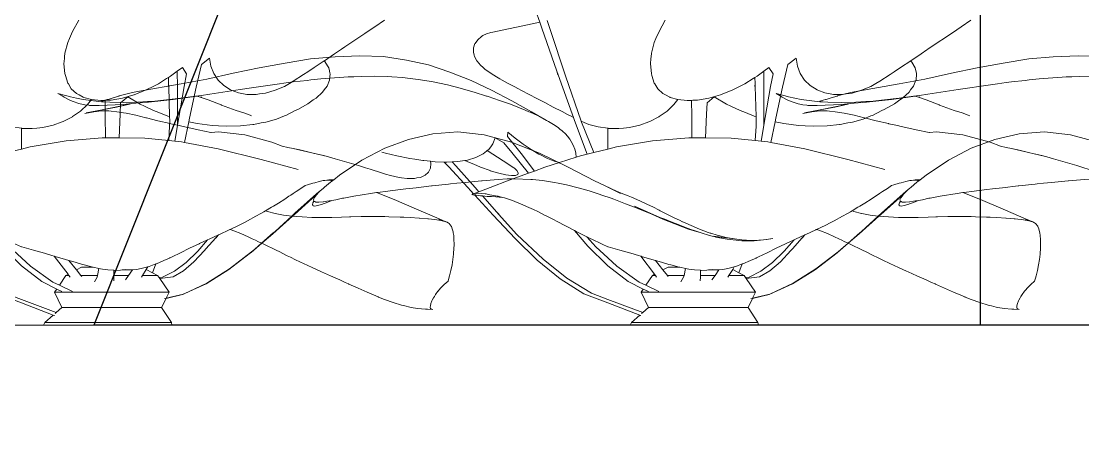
# Model space of a CAD drawing. Header units: inches. Extents: x 249 to 1192, y -18 to 440.
# Drawn here: x 637.361 to 638.132, y 264.262 to 264.569 of the extents above; entities that cross this region are included whole.
import ezdxf

# ---------------------------------------------------------------- set-up
doc = ezdxf.new("R2010")
doc.units = ezdxf.units.IN
doc.header["$MEASUREMENT"] = 0
doc.layers.add('DINDING', color=6, linetype='Continuous', lineweight=0)
doc.layers.add('VEGETASI', color=60, linetype='Continuous', lineweight=0)
doc.layers.add('KOLOM', color=5, linetype='Continuous')

# ---------------------------------------------------------------- blocks, each defined once
blk = doc.blocks.new('tanaman')
for p, q in [((585.52154, 360.07924), (585.5113, 360.05032)), ((585.19809, 360.05162), (585.20513, 360.04684)), ((585.42461, 360.04355), (585.42006, 360.05159)), ((585.50374, 360.04479), (585.50598, 360.05149)), ((585.5113, 360.05032), (585.50968, 360.04575)), ((585.5113, 360.05032), (585.51686, 360.04908)), ((585.20513, 360.04684), (585.20839, 360.04468)), ((585.20839, 360.04468), (585.21228, 360.04201)), ((585.21228, 360.04201), (585.22684, 360.03219)), ((585.42685, 360.03837), (585.42461, 360.04355)), ((585.49266, 360.01114), (585.50374, 360.04479)), ((585.50968, 360.04575), (585.49891, 360.01469)), ((585.51686, 360.04908), (585.54546, 360.043)), ((585.54546, 360.043), (585.54676, 360.04269)), ((585.54676, 360.04269), (585.54992, 360.0417)), ((585.54992, 360.0417), (585.55255, 360.04044)), ((585.42803, 360.03543), (585.42685, 360.03837)), ((585.43011, 360.02757), (585.42803, 360.03543)), ((585.55255, 360.04044), (585.55356, 360.03986)), ((585.55356, 360.03986), (585.55636, 360.03748)), ((585.55636, 360.03748), (585.55819, 360.03479)), ((585.55819, 360.03479), (585.5583, 360.03461)), ((585.5583, 360.03461), (585.55935, 360.03157)), ((585.22684, 360.03219), (585.22929, 360.03058)), ((585.22929, 360.03058), (585.23002, 360.03009)), ((585.23002, 360.03009), (585.23423, 360.02722)), ((585.23423, 360.02722), (585.24168, 360.02222)), ((585.4304, 360.025), (585.43011, 360.02757)), ((585.55893, 360.0263), (585.5587, 360.02534)), ((585.55945, 360.02834), (585.55893, 360.0263)), ((585.55935, 360.03157), (585.55949, 360.02847)), ((585.55949, 360.02847), (585.55945, 360.02834)), ((585.23856, 360.01694), (585.24101, 360.02125)), ((585.24101, 360.02125), (585.24112, 360.02138)), ((585.24112, 360.02138), (585.24182, 360.02212)), ((585.24168, 360.02222), (585.24182, 360.02212)), ((585.24182, 360.02212), (585.24918, 360.01721)), ((585.32415, 360.01826), (585.32507, 360.02412)), ((585.32507, 360.02412), (585.33103, 360.01935)), ((585.3349, 360.00307), (585.33103, 360.01935)), ((585.4302, 360.01289), (585.43084, 360.02004)), ((585.43052, 360.02383), (585.4304, 360.025)), ((585.43084, 360.02004), (585.43052, 360.02383)), ((585.55442, 360.01904), (585.55237, 360.01724)), ((585.55677, 360.02191), (585.55442, 360.01904)), ((585.55701, 360.02219), (585.55677, 360.02191)), ((585.5587, 360.02534), (585.55701, 360.02219)), ((585.59197, 360.01924), (585.57662, 360.01391)), ((585.60808, 360.02251), (585.59197, 360.01924)), ((585.62479, 360.0252), (585.60808, 360.02251)), ((585.64188, 360.02582), (585.62479, 360.0252)), ((585.65988, 360.025), (585.64188, 360.02582)), ((585.67776, 360.02346), (585.65988, 360.025)), ((585.69622, 360.02034), (585.67776, 360.02346)), ((585.71513, 360.01705), (585.69622, 360.02034)), ((585.23753, 360.01257), (585.23765, 360.01313)), ((585.23793, 360.00817), (585.23753, 360.01257)), ((585.23765, 360.01313), (585.23804, 360.01486)), ((585.23804, 360.01486), (585.23856, 360.01694)), ((585.24918, 360.01721), (585.25381, 360.01418)), ((585.25381, 360.01418), (585.25673, 360.01221)), ((585.25673, 360.01221), (585.26433, 360.00724)), ((585.31895, 360.00807), (585.32209, 360.01285)), ((585.32209, 360.01285), (585.32415, 360.01826)), ((585.34485, 360.01723), (585.34177, 360.01268)), ((585.34177, 360.01268), (585.34354, 360.00353)), ((585.34485, 360.01723), (585.34856, 360.01451)), ((585.34837, 360.00301), (585.34856, 360.01451)), ((585.34856, 360.01451), (585.35344, 360.01094)), ((585.35344, 360.01094), (585.35502, 360.00997)), ((585.42807, 360.00597), (585.42978, 360.01143)), ((585.42978, 360.01143), (585.4302, 360.01289)), ((585.48126, 359.9782), (585.49266, 360.01114)), ((585.49796, 360.01196), (585.4877, 359.98353)), ((585.49891, 360.01469), (585.49796, 360.01196)), ((585.49816, 360.01199), (585.49796, 360.01196)), ((585.49891, 360.01469), (585.49816, 360.01199)), ((585.54659, 360.01281), (585.54279, 360.01045)), ((585.55033, 360.0155), (585.54659, 360.01281)), ((585.55094, 360.01591), (585.55033, 360.0155)), ((585.55237, 360.01724), (585.55094, 360.01591)), ((585.57662, 360.01391), (585.56114, 360.00784)), ((585.61872, 360.01057), (585.61067, 360.0099)), ((585.62209, 360.01076), (585.61872, 360.01057)), ((585.63138, 360.01089), (585.62209, 360.01076)), ((585.64087, 360.01075), (585.63138, 360.01089)), ((585.64633, 360.01057), (585.64087, 360.01075)), ((585.65053, 360.01037), (585.64633, 360.01057)), ((585.73386, 360.0132), (585.71513, 360.01705)), ((585.75319, 360.00877), (585.73386, 360.0132)), ((585.238, 360.00801), (585.23793, 360.00817)), ((585.23977, 360.00377), (585.238, 360.00801)), ((585.24185, 360.00103), (585.23977, 360.00377)), ((585.26433, 360.00724), (585.26704, 360.0057)), ((585.26704, 360.0057), (585.27076, 360.00355)), ((585.27076, 360.00355), (585.27751, 360.00067)), ((585.30985, 360.00095), (585.31483, 360.00406)), ((585.31483, 360.00406), (585.31895, 360.00807)), ((585.33971, 359.9805), (585.3349, 360.00307)), ((585.34354, 360.00353), (585.3475, 359.98093)), ((585.34845, 359.97989), (585.34837, 360.00301)), ((585.35473, 360.00336), (585.35411, 359.98155)), ((585.35482, 360.0057), (585.35473, 360.00336)), ((585.35497, 360.00338), (585.35473, 360.00336)), ((585.35502, 360.00997), (585.35482, 360.0057)), ((585.35482, 360.0057), (585.35497, 360.00338)), ((585.35502, 360.00997), (585.3563, 360.00919)), ((585.3563, 360.00919), (585.36224, 360.00546)), ((585.36224, 360.00546), (585.36561, 360.00377)), ((585.36561, 360.00377), (585.37112, 360.00092)), ((585.42551, 360.00176), (585.42767, 360.0053)), ((585.42767, 360.0053), (585.42807, 360.00597)), ((585.52947, 360.0031), (585.52717, 360.00196)), ((585.53422, 360.00559), (585.52947, 360.0031)), ((585.53866, 360.00804), (585.53422, 360.00559)), ((585.54024, 360.00899), (585.53866, 360.00804)), ((585.54279, 360.01045), (585.54024, 360.00899)), ((585.56114, 360.00784), (585.54639, 360.00087)), ((585.57836, 360.00461), (585.56899, 360.00216)), ((585.58874, 360.00681), (585.57836, 360.00461)), ((585.59169, 360.00736), (585.58874, 360.00681)), ((585.59953, 360.00858), (585.59169, 360.00736)), ((585.60738, 360.00957), (585.59953, 360.00858)), ((585.61067, 360.0099), (585.60738, 360.00957)), ((585.65348, 360.01021), (585.65053, 360.01037)), ((585.66032, 360.00975), (585.65348, 360.01021)), ((585.67024, 360.00893), (585.66032, 360.00975)), ((585.67746, 360.00822), (585.67024, 360.00893)), ((585.68024, 360.00792), (585.67746, 360.00822)), ((585.69031, 360.00675), (585.68024, 360.00792)), ((585.69412, 360.00627), (585.69031, 360.00675)), ((585.70041, 360.00544), (585.69412, 360.00627)), ((585.71051, 360.00403), (585.70041, 360.00544)), ((585.71392, 360.00353), (585.71051, 360.00403)), ((585.72058, 360.00254), (585.71392, 360.00353)), ((585.77178, 360.00528), (585.75319, 360.00877)), ((585.80199, 360.00003), (585.77178, 360.00528)), ((585.24302, 359.9994), (585.24185, 360.00103)), ((585.24766, 359.99509), (585.24302, 359.9994)), ((585.27751, 360.00067), (585.28441, 359.99869)), ((585.28441, 359.99869), (585.28872, 359.99808)), ((585.28872, 359.99808), (585.29127, 359.9977)), ((585.29127, 359.9977), (585.29415, 359.99772)), ((585.29415, 359.99772), (585.29791, 359.99773)), ((585.29791, 359.99773), (585.30416, 359.99882)), ((585.30416, 359.99882), (585.30929, 360.00074)), ((585.30929, 360.00074), (585.30985, 360.00095)), ((585.37112, 360.00092), (585.37991, 359.9974)), ((585.38456, 359.99602), (585.37551, 359.99063)), ((585.37991, 359.9974), (585.38002, 359.99737)), ((585.38002, 359.99737), (585.38845, 359.99493)), ((585.38456, 359.99602), (585.38975, 359.99164)), ((585.41096, 359.99397), (585.41643, 359.99556)), ((585.41643, 359.99556), (585.41685, 359.99567)), ((585.41685, 359.99567), (585.41992, 359.99734)), ((585.41992, 359.99734), (585.42174, 359.9983)), ((585.42174, 359.9983), (585.42551, 360.00176)), ((585.52442, 360.00048), (585.51348, 359.99478)), ((585.52717, 360.00196), (585.52442, 360.00048)), ((585.54639, 360.00087), (585.53157, 359.99305)), ((585.5495, 359.99633), (585.54385, 359.99449)), ((585.54988, 359.99645), (585.5495, 359.99633)), ((585.55893, 359.99925), (585.54988, 359.99645)), ((585.56843, 360.002), (585.55893, 359.99925)), ((585.56899, 360.00216), (585.56843, 360.002)), ((585.72893, 360.00127), (585.72058, 360.00254)), ((585.72893, 360.00127), (585.75095, 359.99788)), ((585.75702, 359.99697), (585.75095, 359.99788)), ((585.75222, 359.9937), (585.75712, 359.99553)), ((585.75862, 359.99602), (585.75684, 359.99564)), ((585.75712, 359.99553), (585.75684, 359.99564)), ((585.76095, 359.9964), (585.75702, 359.99697)), ((585.75923, 359.99662), (585.75702, 359.99697)), ((585.75712, 359.99553), (585.75862, 359.99602)), ((585.75862, 359.99602), (585.76018, 359.99648)), ((585.76018, 359.99648), (585.75923, 359.99662)), ((585.77751, 359.99398), (585.76018, 359.99648)), ((585.76145, 359.99633), (585.76095, 359.9964)), ((585.77197, 359.99489), (585.76145, 359.99633)), ((585.80199, 360.00003), (585.80588, 359.99929)), ((585.80588, 359.99929), (585.80706, 359.99904)), ((585.80706, 359.99904), (585.81196, 359.99787)), ((585.81196, 359.99787), (585.81667, 359.99658)), ((585.81667, 359.99658), (585.81697, 359.9965)), ((585.81697, 359.9965), (585.82116, 359.99525)), ((585.82116, 359.99525), (585.82483, 359.99412)), ((585.85222, 359.99595), (585.84775, 359.99503)), ((585.8548, 359.99661), (585.85222, 359.99595)), ((585.85266, 359.99364), (585.85681, 359.9958)), ((585.86123, 359.99835), (585.8548, 359.99661)), ((585.85681, 359.9958), (585.85823, 359.99659)), ((585.85823, 359.99659), (585.86123, 359.99835)), ((585.24974, 359.9937), (585.24766, 359.99509)), ((585.25068, 359.99305), (585.24974, 359.9937)), ((585.25366, 359.99087), (585.25068, 359.99305)), ((585.26098, 359.98674), (585.25366, 359.99087)), ((585.37235, 359.98914), (585.36575, 359.98591)), ((585.37551, 359.99063), (585.37235, 359.98914)), ((585.38845, 359.99493), (585.39658, 359.99355)), ((585.38975, 359.99164), (585.39007, 359.98323)), ((585.39658, 359.99355), (585.39996, 359.99343)), ((585.39996, 359.99343), (585.40103, 359.99338)), ((585.40085, 359.98221), (585.40103, 359.99338)), ((585.40103, 359.99338), (585.40413, 359.99323)), ((585.40413, 359.99323), (585.41093, 359.99396)), ((585.41093, 359.99396), (585.41096, 359.99397)), ((585.41376, 359.99033), (585.41096, 359.99397)), ((585.4188, 359.98557), (585.41376, 359.99033)), ((585.50148, 359.98852), (585.4951, 359.98522)), ((585.50761, 359.99172), (585.50148, 359.98852)), ((585.51096, 359.99351), (585.50761, 359.99172)), ((585.51155, 359.99381), (585.51096, 359.99351)), ((585.51348, 359.99478), (585.51155, 359.99381)), ((585.53157, 359.99305), (585.51716, 359.98515)), ((585.52589, 359.98792), (585.52189, 359.9863)), ((585.53262, 359.99052), (585.52589, 359.98792)), ((585.53331, 359.99077), (585.53262, 359.99052)), ((585.54132, 359.99362), (585.53331, 359.99077)), ((585.54385, 359.99449), (585.54132, 359.99362)), ((585.73183, 359.98609), (585.74246, 359.98998)), ((585.74246, 359.98998), (585.74273, 359.99009)), ((585.74273, 359.99009), (585.75222, 359.9937)), ((585.78249, 359.99365), (585.77197, 359.99489)), ((585.79555, 359.992), (585.77751, 359.99398)), ((585.77751, 359.99398), (585.79295, 359.99267)), ((585.79295, 359.99267), (585.78249, 359.99365)), ((585.79547, 359.99248), (585.79295, 359.99267)), ((585.79578, 359.99244), (585.79547, 359.99248)), ((585.79611, 359.99244), (585.79547, 359.99248)), ((585.80747, 359.99101), (585.79555, 359.992)), ((585.79611, 359.99244), (585.79578, 359.99244)), ((585.80331, 359.99202), (585.79611, 359.99244)), ((585.81353, 359.99178), (585.80331, 359.99202)), ((585.80747, 359.99101), (585.80925, 359.9906)), ((585.81381, 359.99048), (585.80747, 359.99101)), ((585.80925, 359.9906), (585.82922, 359.98644)), ((585.80925, 359.9906), (585.81867, 359.98848)), ((585.82357, 359.99199), (585.81353, 359.99178)), ((585.83141, 359.9897), (585.81381, 359.99048)), ((585.81867, 359.98848), (585.82922, 359.98644)), ((585.82761, 359.99224), (585.82357, 359.99199)), ((585.82483, 359.99412), (585.82541, 359.99394)), ((585.82541, 359.99394), (585.82711, 359.99341)), ((585.82711, 359.99341), (585.82938, 359.99272)), ((585.82956, 359.9924), (585.82761, 359.99224)), ((585.82938, 359.99272), (585.82956, 359.9924)), ((585.83338, 359.99273), (585.82956, 359.9924)), ((585.83833, 359.98976), (585.83141, 359.9897)), ((585.83534, 359.99295), (585.83338, 359.99273)), ((585.84294, 359.99404), (585.83534, 359.99295)), ((585.83833, 359.98976), (585.83883, 359.98978)), ((585.83883, 359.98978), (585.84182, 359.99011)), ((585.84182, 359.99011), (585.84514, 359.99083)), ((585.84775, 359.99503), (585.84294, 359.99404)), ((585.84514, 359.99083), (585.84607, 359.99108)), ((585.84607, 359.99108), (585.8475, 359.99153)), ((585.8475, 359.99153), (585.84877, 359.99199)), ((585.84775, 359.99503), (585.84766, 359.99509)), ((585.84877, 359.99199), (585.85089, 359.99289)), ((585.85089, 359.99289), (585.85266, 359.99364)), ((585.26286, 359.9859), (585.26098, 359.98674)), ((585.26959, 359.98246), (585.26286, 359.9859)), ((585.2707, 359.98205), (585.26959, 359.98246)), ((585.27635, 359.97975), (585.2707, 359.98205)), ((585.28418, 359.97754), (585.27635, 359.97975)), ((585.34026, 359.97787), (585.33971, 359.9805)), ((585.3475, 359.98093), (585.34771, 359.97967)), ((585.34845, 359.97989), (585.34771, 359.97967)), ((585.34847, 359.97511), (585.34845, 359.97989)), ((585.35411, 359.98155), (585.35403, 359.97878)), ((585.35546, 359.98195), (585.35411, 359.98155)), ((585.36187, 359.98444), (585.35546, 359.98195)), ((585.36575, 359.98591), (585.36187, 359.98444)), ((585.39007, 359.98323), (585.39075, 359.96614)), ((585.40067, 359.96618), (585.40085, 359.98221)), ((585.42457, 359.98154), (585.4188, 359.98557)), ((585.42474, 359.98142), (585.42457, 359.98154)), ((585.43141, 359.978), (585.42474, 359.98142)), ((585.4868, 359.98097), (585.48606, 359.97886)), ((585.4877, 359.98353), (585.4868, 359.98097)), ((585.48847, 359.98182), (585.4868, 359.98097)), ((585.49105, 359.98318), (585.48847, 359.98182)), ((585.4951, 359.98522), (585.49105, 359.98318)), ((585.51716, 359.98515), (585.50631, 359.97884)), ((585.50875, 359.98016), (585.50631, 359.97884)), ((585.51299, 359.98229), (585.50875, 359.98016)), ((585.51824, 359.98472), (585.51299, 359.98229)), ((585.5191, 359.98509), (585.51824, 359.98472)), ((585.52189, 359.9863), (585.5191, 359.98509)), ((585.72056, 359.98223), (585.72174, 359.98266)), ((585.72174, 359.98266), (585.72614, 359.98421)), ((585.72614, 359.98421), (585.73183, 359.98609)), ((585.79694, 359.98063), (585.78862, 359.97857)), ((585.79737, 359.98075), (585.79694, 359.98063)), ((585.80466, 359.98254), (585.79737, 359.98075)), ((585.81181, 359.98404), (585.80466, 359.98254)), ((585.8136, 359.9844), (585.81181, 359.98404)), ((585.81836, 359.98509), (585.8136, 359.9844)), ((585.82252, 359.98556), (585.81836, 359.98509)), ((585.82427, 359.98566), (585.82252, 359.98556)), ((585.82795, 359.9858), (585.82427, 359.98566)), ((585.82951, 359.98577), (585.82795, 359.9858)), ((585.82922, 359.98644), (585.84073, 359.98422)), ((585.83526, 359.98513), (585.82951, 359.98577)), ((585.84073, 359.98422), (585.83526, 359.98513)), ((585.84173, 359.98383), (585.83526, 359.98513)), ((585.28749, 359.97697), (585.28418, 359.97754)), ((585.29295, 359.97589), (585.28749, 359.97697)), ((585.29364, 359.97584), (585.29295, 359.97589)), ((585.3025, 359.97491), (585.29364, 359.97584)), ((585.31265, 359.97465), (585.3025, 359.97491)), ((585.3185, 359.97498), (585.31265, 359.97465)), ((585.32321, 359.97518), (585.3185, 359.97498)), ((585.334, 359.97656), (585.32321, 359.97518)), ((585.34026, 359.97787), (585.334, 359.97656)), ((585.34338, 359.96279), (585.34026, 359.97787)), ((585.34771, 359.97967), (585.34847, 359.97511)), ((585.34847, 359.97511), (585.35039, 359.96369)), ((585.35403, 359.97878), (585.35413, 359.97469)), ((585.35413, 359.97469), (585.35473, 359.96414)), ((585.43213, 359.97775), (585.43141, 359.978)), ((585.43862, 359.97541), (585.43213, 359.97775)), ((585.44618, 359.97371), (585.43862, 359.97541)), ((585.45054, 359.97327), (585.44618, 359.97371)), ((585.45386, 359.97292), (585.45054, 359.97327)), ((585.45668, 359.97298), (585.45386, 359.97292)), ((585.46145, 359.97304), (585.45668, 359.97298)), ((585.46177, 359.97308), (585.46145, 359.97304)), ((585.46874, 359.97403), (585.46177, 359.97308)), ((585.46177, 359.97308), (585.46177, 359.95802)), ((585.47553, 359.97583), (585.46874, 359.97403)), ((585.47201, 359.95543), (585.48101, 359.97748)), ((585.47906, 359.97731), (585.47553, 359.97583)), ((585.48606, 359.97886), (585.47676, 359.95423)), ((585.48126, 359.9782), (585.47906, 359.97731)), ((585.48101, 359.97748), (585.48126, 359.9782)), ((585.49656, 359.97255), (585.49497, 359.97125)), ((585.49791, 359.97357), (585.49656, 359.97255)), ((585.5012, 359.9758), (585.49791, 359.97357)), ((585.50482, 359.97799), (585.5012, 359.9758)), ((585.50631, 359.97884), (585.50482, 359.97799)), ((585.75946, 359.97204), (585.7501, 359.97009)), ((585.76041, 359.97222), (585.75946, 359.97204)), ((585.7703, 359.97435), (585.76041, 359.97222)), ((585.77309, 359.97501), (585.7703, 359.97435)), ((585.77931, 359.97638), (585.77309, 359.97501)), ((585.77972, 359.97647), (585.77931, 359.97638)), ((585.78862, 359.97857), (585.77972, 359.97647)), ((585.10585, 359.96305), (585.12561, 359.96843)), ((585.12561, 359.96843), (585.14464, 359.97049)), ((585.14464, 359.97049), (585.16289, 359.96898)), ((585.16289, 359.96898), (585.18058, 359.96495)), ((585.18058, 359.96495), (585.19779, 359.95871)), ((585.37217, 359.96593), (585.35473, 359.96414)), ((585.39075, 359.96614), (585.37217, 359.96593)), ((585.39863, 359.96623), (585.39075, 359.96614)), ((585.39863, 359.96623), (585.40067, 359.96618)), ((585.40067, 359.96618), (585.403, 359.96612)), ((585.42933, 359.96407), (585.403, 359.96612)), ((585.48941, 359.96513), (585.48837, 359.96357)), ((585.48959, 359.96539), (585.48941, 359.96513)), ((585.4902, 359.96624), (585.48959, 359.96539)), ((585.4924, 359.9688), (585.4902, 359.96624)), ((585.49497, 359.97125), (585.4924, 359.9688)), ((585.52328, 359.96153), (585.529, 359.96583)), ((585.52475, 359.95475), (585.53477, 359.96709)), ((585.529, 359.96583), (585.53446, 359.97038)), ((585.53446, 359.97038), (585.53477, 359.96709)), ((585.54354, 359.96615), (585.5374, 359.96253)), ((585.54354, 359.96615), (585.54533, 359.96167)), ((585.70585, 359.96305), (585.72561, 359.96843)), ((585.72561, 359.96843), (585.74464, 359.97049)), ((585.74464, 359.97049), (585.74989, 359.97005)), ((585.7501, 359.97009), (585.74989, 359.97005)), ((585.08549, 359.95492), (585.10585, 359.96305)), ((585.19779, 359.95871), (585.21444, 359.94992)), ((585.28755, 359.9505), (585.31882, 359.95823)), ((585.34338, 359.96279), (585.31882, 359.95823)), ((585.34556, 359.96319), (585.34338, 359.96279)), ((585.35039, 359.96369), (585.34556, 359.96319)), ((585.35473, 359.96414), (585.35039, 359.96369)), ((585.45552, 359.95961), (585.42933, 359.96407)), ((585.46177, 359.95802), (585.45552, 359.95961)), ((585.47201, 359.95543), (585.46177, 359.95802)), ((585.48584, 359.95797), (585.4854, 359.95622)), ((585.48692, 359.96081), (585.48584, 359.95797)), ((585.48837, 359.96357), (585.48692, 359.96081)), ((585.51181, 359.9543), (585.51744, 359.95761)), ((585.51744, 359.95761), (585.52328, 359.96153)), ((585.5374, 359.96253), (585.53155, 359.95556)), ((585.53773, 359.94939), (585.54943, 359.95686)), ((585.54533, 359.96167), (585.54628, 359.96042)), ((585.54628, 359.96042), (585.54832, 359.95774)), ((585.54832, 359.95774), (585.54943, 359.95686)), ((585.54943, 359.95686), (585.54987, 359.95652)), ((585.66552, 359.95247), (585.69027, 359.9584)), ((585.68556, 359.95735), (585.67694, 359.95534)), ((585.69027, 359.9584), (585.68556, 359.95735)), ((585.6942, 359.95921), (585.69027, 359.9584)), ((585.69826, 359.96002), (585.6942, 359.95921)), ((585.69826, 359.96002), (585.70585, 359.96305)), ((585.06469, 359.9448), (585.08549, 359.95492)), ((585.21444, 359.94992), (585.23061, 359.9389)), ((585.28755, 359.9505), (585.26067, 359.94311)), ((585.47676, 359.95423), (585.47201, 359.95543)), ((585.48158, 359.95301), (585.47676, 359.95423)), ((585.48481, 359.95198), (585.48158, 359.95301)), ((585.48513, 359.95505), (585.48479, 359.95209)), ((585.48479, 359.95209), (585.48481, 359.95198)), ((585.49687, 359.94813), (585.48481, 359.95198)), ((585.4854, 359.95622), (585.48513, 359.95505)), ((585.49687, 359.94813), (585.50087, 359.9493)), ((585.50087, 359.9493), (585.50556, 359.9512)), ((585.50556, 359.9512), (585.50608, 359.9514)), ((585.50608, 359.9514), (585.51165, 359.9542)), ((585.51165, 359.9542), (585.51181, 359.9543)), ((585.51505, 359.94201), (585.52475, 359.95475)), ((585.53155, 359.95556), (585.51946, 359.94041)), ((585.53007, 359.9443), (585.53773, 359.94939)), ((585.54987, 359.95652), (585.55244, 359.95445)), ((585.55244, 359.95445), (585.55764, 359.95186)), ((585.55764, 359.95186), (585.55772, 359.95184)), ((585.55772, 359.95184), (585.56382, 359.95001)), ((585.56557, 359.94973), (585.5622, 359.94816)), ((585.56382, 359.95001), (585.56557, 359.94973)), ((585.56557, 359.94973), (585.57088, 359.94889)), ((585.57088, 359.94889), (585.57436, 359.94874)), ((585.58719, 359.94875), (585.59061, 359.94909)), ((585.5903, 359.94757), (585.59061, 359.94909)), ((585.59061, 359.94909), (585.59555, 359.94958)), ((585.59555, 359.94958), (585.5962, 359.94964)), ((585.5962, 359.94964), (585.60203, 359.95058)), ((585.60203, 359.95058), (585.60559, 359.95108)), ((585.60559, 359.95108), (585.6152, 359.95302)), ((585.6152, 359.95302), (585.62329, 359.95501)), ((585.62329, 359.95501), (585.62489, 359.95538)), ((585.62489, 359.95538), (585.62592, 359.95565)), ((585.65979, 359.9509), (585.65129, 359.94849)), ((585.66467, 359.95225), (585.65979, 359.9509)), ((585.66552, 359.95247), (585.66467, 359.95225)), ((585.66834, 359.95319), (585.66552, 359.95247)), ((585.67694, 359.95534), (585.66834, 359.95319)), ((585.06469, 359.9448), (585.04555, 359.93495)), ((585.50755, 359.94473), (585.49687, 359.94813)), ((585.51505, 359.94201), (585.50755, 359.94473)), ((585.51946, 359.94041), (585.51505, 359.94201)), ((585.52683, 359.94065), (585.5278, 359.94229)), ((585.5278, 359.94229), (585.52969, 359.944)), ((585.52969, 359.944), (585.53007, 359.9443)), ((585.54719, 359.94227), (585.54106, 359.94039)), ((585.54726, 359.94229), (585.54719, 359.94227)), ((585.55435, 359.94489), (585.54726, 359.94229)), ((585.55923, 359.94696), (585.55435, 359.94489)), ((585.57221, 359.94587), (585.55814, 359.93006)), ((585.5622, 359.94816), (585.55923, 359.94696)), ((585.56354, 359.93006), (585.57728, 359.94496)), ((585.57487, 359.94871), (585.57221, 359.94587)), ((585.57436, 359.94874), (585.57487, 359.94871)), ((585.57487, 359.94871), (585.57871, 359.94848)), ((585.57728, 359.94496), (585.58081, 359.94855)), ((585.57871, 359.94848), (585.58081, 359.94855)), ((585.58081, 359.94855), (585.58719, 359.94875)), ((585.5906, 359.94417), (585.5903, 359.94757)), ((585.5906, 359.94408), (585.5906, 359.94417)), ((585.59201, 359.94117), (585.5906, 359.94408)), ((585.59226, 359.94095), (585.59201, 359.94117)), ((585.63449, 359.94335), (585.62622, 359.94065)), ((585.63774, 359.9444), (585.63449, 359.94335)), ((585.64286, 359.94597), (585.63774, 359.9444)), ((585.65129, 359.94849), (585.64286, 359.94597)), ((585.04555, 359.93495), (585.0383, 359.93142)), ((585.07454, 359.93374), (585.07187, 359.93325)), ((585.08315, 359.93504), (585.07454, 359.93374)), ((585.09055, 359.93578), (585.08315, 359.93504)), ((585.09172, 359.93585), (585.09055, 359.93578)), ((585.10353, 359.93625), (585.09172, 359.93585)), ((585.10693, 359.93628), (585.10353, 359.93625)), ((585.10693, 359.93628), (585.10897, 359.93636)), ((585.10892, 359.93625), (585.10693, 359.93628)), ((585.10892, 359.93625), (585.10693, 359.93628)), ((585.10892, 359.93625), (585.10693, 359.93628)), ((585.10892, 359.93625), (585.10693, 359.93628)), ((585.10892, 359.93625), (585.10693, 359.93628)), ((585.10892, 359.93625), (585.10897, 359.93636)), ((585.11546, 359.93593), (585.10892, 359.93625)), ((585.1271, 359.93498), (585.11546, 359.93593)), ((585.12743, 359.93494), (585.1271, 359.93498)), ((585.13945, 359.93378), (585.12743, 359.93494)), ((585.1454, 359.93324), (585.13945, 359.93378)), ((585.23061, 359.9389), (585.23488, 359.93564)), ((585.23475, 359.93561), (585.23478, 359.93561)), ((585.23488, 359.93564), (585.23478, 359.93561)), ((585.23478, 359.93561), (585.23494, 359.9356)), ((585.23506, 359.93568), (585.23488, 359.93564)), ((585.23494, 359.9356), (585.23587, 359.93489)), ((585.23494, 359.9356), (585.23518, 359.93558)), ((585.23629, 359.93572), (585.23506, 359.93568)), ((585.23518, 359.93558), (585.23536, 359.93552)), ((585.23536, 359.93552), (585.2369, 359.9354)), ((585.23587, 359.93489), (585.23818, 359.93533)), ((585.23587, 359.93489), (585.23728, 359.93382)), ((585.23642, 359.93573), (585.23629, 359.93572)), ((585.23844, 359.93564), (585.23642, 359.93573)), ((585.2369, 359.9354), (585.23713, 359.9354)), ((585.23713, 359.9354), (585.23818, 359.93533)), ((585.23728, 359.93382), (585.2415, 359.93038)), ((585.23818, 359.93533), (585.23936, 359.93526)), ((585.24133, 359.93519), (585.23844, 359.93564)), ((585.23936, 359.93526), (585.24133, 359.93519)), ((585.24133, 359.93519), (585.24147, 359.9352)), ((585.24255, 359.93503), (585.24147, 359.9352)), ((585.24538, 359.93435), (585.24255, 359.93503)), ((585.24873, 359.93354), (585.24538, 359.93435)), ((585.25012, 359.93311), (585.24873, 359.93354)), ((585.53345, 359.93533), (585.51946, 359.94041)), ((585.52696, 359.94025), (585.52683, 359.94065)), ((585.52719, 359.93946), (585.52696, 359.94025)), ((585.5273, 359.93943), (585.52719, 359.93946)), ((585.52884, 359.93878), (585.5273, 359.93943)), ((585.53175, 359.93867), (585.52884, 359.93878)), ((585.53401, 359.93899), (585.53175, 359.93867)), ((585.54733, 359.93006), (585.53345, 359.93533)), ((585.53585, 359.93919), (585.53401, 359.93899)), ((585.54106, 359.94039), (585.53585, 359.93919)), ((585.59449, 359.93894), (585.59226, 359.94095)), ((585.59796, 359.93743), (585.59449, 359.93894)), ((585.60044, 359.93701), (585.59796, 359.93743)), ((585.60233, 359.93667), (585.60044, 359.93701)), ((585.60425, 359.93667), (585.60233, 359.93667)), ((585.60749, 359.93665), (585.60425, 359.93667)), ((585.61177, 359.93716), (585.60749, 359.93665)), ((585.6133, 359.93734), (585.61177, 359.93716)), ((585.6196, 359.9387), (585.6133, 359.93734)), ((585.62343, 359.93985), (585.6196, 359.9387)), ((585.62622, 359.94065), (585.62343, 359.93985)), ((585.02098, 359.92392), (585.02734, 359.92648)), ((585.0383, 359.93142), (585.02654, 359.92569)), ((585.02734, 359.92648), (585.02897, 359.9271)), ((585.02897, 359.9271), (585.02839, 359.92683)), ((585.0383, 359.93142), (585.02897, 359.9271)), ((585.04864, 359.92732), (585.04219, 359.92525)), ((585.0528, 359.92858), (585.04864, 359.92732)), ((585.05727, 359.92983), (585.0528, 359.92858)), ((585.06591, 359.93199), (585.05727, 359.92983)), ((585.07187, 359.93325), (585.06591, 359.93199)), ((585.15002, 359.93272), (585.1454, 359.93324)), ((585.15146, 359.93255), (585.15002, 359.93272)), ((585.16336, 359.93126), (585.15146, 359.93255)), ((585.16381, 359.93122), (585.16336, 359.93126)), ((585.17507, 359.92991), (585.16381, 359.93122)), ((585.18244, 359.92909), (585.17507, 359.92991)), ((585.1865, 359.92852), (585.18244, 359.92909)), ((585.19755, 359.92709), (585.1865, 359.92852)), ((585.19104, 359.92144), (585.20386, 359.92629)), ((585.20125, 359.92665), (585.19755, 359.92709)), ((585.20291, 359.92643), (585.20125, 359.92665)), ((585.20386, 359.92629), (585.20291, 359.92643)), ((585.20815, 359.92563), (585.20386, 359.92629)), ((585.2415, 359.93038), (585.2426, 359.92941)), ((585.2426, 359.92941), (585.24358, 359.92851)), ((585.24358, 359.92851), (585.24734, 359.92534)), ((585.24358, 359.92851), (585.24489, 359.92732)), ((585.24489, 359.92732), (585.24584, 359.92636)), ((585.24584, 359.92636), (585.24635, 359.92582)), ((585.24635, 359.92582), (585.24768, 359.92475)), ((585.24635, 359.92582), (585.24694, 359.9252)), ((585.25405, 359.93202), (585.25012, 359.93311)), ((585.25568, 359.93148), (585.25405, 359.93202)), ((585.25876, 359.92937), (585.25568, 359.93148)), ((585.26225, 359.92702), (585.25876, 359.92937)), ((585.26445, 359.92559), (585.26225, 359.92702)), ((585.55543, 359.92698), (585.54733, 359.93006)), ((585.55666, 359.92839), (585.55543, 359.92698)), ((585.55934, 359.92548), (585.55543, 359.92698)), ((585.55814, 359.93006), (585.55666, 359.92839)), ((585.55934, 359.92548), (585.56122, 359.92755)), ((585.56122, 359.92755), (585.56354, 359.93006)), ((585.00692, 359.91768), (585.00886, 359.91859)), ((585.00886, 359.91859), (585.01481, 359.92128)), ((585.02293, 359.91825), (585.01448, 359.91494)), ((585.01481, 359.92128), (585.01865, 359.92294)), ((585.01865, 359.92294), (585.02098, 359.92392)), ((585.03145, 359.92147), (585.02293, 359.91825)), ((585.03344, 359.92219), (585.03145, 359.92147)), ((585.04002, 359.92451), (585.03344, 359.92219)), ((585.04219, 359.92525), (585.04002, 359.92451)), ((585.17475, 359.91432), (585.19104, 359.92144)), ((585.2203, 359.92383), (585.20815, 359.92563)), ((585.22761, 359.92237), (585.2203, 359.92383)), ((585.22856, 359.9222), (585.22761, 359.92237)), ((585.23331, 359.92118), (585.22856, 359.9222)), ((585.23331, 359.92118), (585.2362, 359.92064)), ((585.23827, 359.92025), (585.2362, 359.92064)), ((585.24041, 359.919), (585.2362, 359.92064)), ((585.23983, 359.92005), (585.23827, 359.92025)), ((585.24239, 359.9196), (585.23983, 359.92005)), ((585.24041, 359.919), (585.24186, 359.91847)), ((585.24186, 359.91847), (585.24386, 359.91769)), ((585.24263, 359.91959), (585.24239, 359.9196)), ((585.24562, 359.91931), (585.24263, 359.91959)), ((585.24792, 359.91942), (585.24562, 359.91931)), ((585.24781, 359.92448), (585.24694, 359.9252)), ((585.24694, 359.9252), (585.24739, 359.92472)), ((585.24734, 359.92534), (585.26309, 359.9113)), ((585.24739, 359.92472), (585.24898, 359.92262)), ((585.2635, 359.91051), (585.24781, 359.92448)), ((585.24866, 359.91976), (585.24792, 359.91942)), ((585.24925, 359.91998), (585.24866, 359.91976)), ((585.24898, 359.92262), (585.2496, 359.92104)), ((585.24927, 359.92006), (585.24925, 359.91998)), ((585.2496, 359.92104), (585.24927, 359.92006)), ((585.24996, 359.91895), (585.24927, 359.92006)), ((585.25036, 359.91756), (585.24996, 359.91895)), ((585.26614, 359.92444), (585.26445, 359.92559)), ((585.26744, 359.92363), (585.26614, 359.92444)), ((585.27042, 359.92167), (585.26744, 359.92363)), ((585.27509, 359.91873), (585.27042, 359.92167)), ((585.27875, 359.91651), (585.27509, 359.91873)), ((585.52525, 359.91829), (585.5191, 359.91558)), ((585.52931, 359.91994), (585.52525, 359.91829)), ((585.53114, 359.9206), (585.52931, 359.91994)), ((585.53678, 359.92247), (585.53114, 359.9206)), ((585.53831, 359.92287), (585.53678, 359.92247)), ((585.54141, 359.92369), (585.53831, 359.92287)), ((585.53831, 359.92287), (585.54315, 359.92318)), ((585.54215, 359.92385), (585.54141, 359.92369)), ((585.54865, 359.92506), (585.54215, 359.92385)), ((585.55273, 359.92388), (585.54243, 359.91208)), ((585.54315, 359.92318), (585.54626, 359.92347)), ((585.54522, 359.90993), (585.55844, 359.92448)), ((585.54626, 359.92347), (585.54724, 359.92353)), ((585.54724, 359.92353), (585.54941, 359.92361)), ((585.5501, 359.92532), (585.54865, 359.92506)), ((585.54941, 359.92361), (585.55273, 359.92388)), ((585.5501, 359.92532), (585.55059, 359.92556)), ((585.55095, 359.92544), (585.5501, 359.92532)), ((585.55095, 359.92544), (585.55059, 359.92556)), ((585.55376, 359.92558), (585.55095, 359.92544)), ((585.55273, 359.92388), (585.55431, 359.92401)), ((585.55734, 359.9255), (585.55376, 359.92558)), ((585.55431, 359.92401), (585.55555, 359.92421)), ((585.55555, 359.92421), (585.5578, 359.92438)), ((585.55744, 359.92549), (585.55734, 359.9255)), ((585.55969, 359.92526), (585.55744, 359.92549)), ((585.5578, 359.92438), (585.55844, 359.92448)), ((585.55844, 359.92448), (585.5598, 359.9247)), ((585.5601, 359.9252), (585.55934, 359.92548)), ((585.5601, 359.9252), (585.55969, 359.92526)), ((585.5598, 359.9247), (585.55987, 359.92471)), ((585.55987, 359.92471), (585.5605, 359.925)), ((585.56041, 359.92506), (585.5601, 359.9252)), ((585.5605, 359.925), (585.56041, 359.92506)), ((584.987, 359.90781), (584.99767, 359.91319)), ((584.99588, 359.90708), (585.00374, 359.91063)), ((584.99767, 359.91319), (584.99858, 359.91364)), ((584.9979, 359.90829), (585.0165, 359.9164)), ((584.99858, 359.91364), (585.00314, 359.91588)), ((585.00374, 359.91063), (584.99901, 359.90874)), ((585.00314, 359.91588), (585.00692, 359.91768)), ((585.01393, 359.91472), (585.00374, 359.91063)), ((585.01448, 359.91494), (585.01393, 359.91472)), ((585.16177, 359.90873), (585.17475, 359.91432)), ((585.24386, 359.91769), (585.24664, 359.91685)), ((585.24664, 359.91685), (585.24868, 359.91652)), ((585.24868, 359.91652), (585.24947, 359.91668)), ((585.24947, 359.91668), (585.24993, 359.91675)), ((585.24993, 359.91675), (585.25012, 359.91711)), ((585.25012, 359.91711), (585.25036, 359.91756)), ((585.26309, 359.9113), (585.26532, 359.90927)), ((585.26493, 359.90922), (585.2635, 359.91051)), ((585.27739, 359.91116), (585.27136, 359.91004)), ((585.27746, 359.91118), (585.27739, 359.91116)), ((585.28299, 359.91263), (585.27746, 359.91118)), ((585.28015, 359.91564), (585.27875, 359.91651)), ((585.28438, 359.91314), (585.28015, 359.91564)), ((585.28438, 359.91314), (585.28299, 359.91263)), ((585.28557, 359.91244), (585.28438, 359.91314)), ((585.28776, 359.91121), (585.28557, 359.91244)), ((585.29136, 359.90916), (585.28776, 359.91121)), ((585.51269, 359.91253), (585.50772, 359.91005)), ((585.51578, 359.91405), (585.51269, 359.91253)), ((585.5191, 359.91558), (585.51578, 359.91405)), ((585.54117, 359.91066), (585.5278, 359.8959)), ((585.54243, 359.91208), (585.54102, 359.91068)), ((585.54102, 359.91068), (585.54117, 359.91066)), ((585.54243, 359.91208), (585.54117, 359.91066)), ((584.97535, 359.90234), (584.98129, 359.90504)), ((584.99588, 359.90708), (584.97728, 359.8997)), ((584.98476, 359.90306), (584.97943, 359.90099)), ((584.98129, 359.90504), (584.98156, 359.90517)), ((584.98156, 359.90517), (584.9837, 359.9062)), ((584.9837, 359.9062), (584.987, 359.90781)), ((584.9898, 359.90511), (584.98476, 359.90306)), ((584.99444, 359.90692), (584.9898, 359.90511)), ((584.9979, 359.90829), (584.99444, 359.90692)), ((584.99901, 359.90874), (584.9979, 359.90829)), ((585.15111, 359.9039), (585.1495, 359.90193)), ((585.15183, 359.90438), (585.15111, 359.9039)), ((585.15183, 359.90438), (585.15225, 359.90463)), ((585.15225, 359.90463), (585.15183, 359.90438)), ((585.15225, 359.90463), (585.15183, 359.90438)), ((585.15225, 359.90463), (585.15183, 359.90438)), ((585.15225, 359.90463), (585.15183, 359.90438)), ((585.15225, 359.90463), (585.15183, 359.90438)), ((585.15225, 359.90463), (585.15248, 359.90473)), ((585.15248, 359.90473), (585.15506, 359.9056)), ((585.15365, 359.90526), (585.15248, 359.90473)), ((585.15365, 359.90526), (585.15388, 359.90533)), ((585.15388, 359.90533), (585.16177, 359.90873)), ((585.15388, 359.90533), (585.15846, 359.90674)), ((585.15506, 359.9056), (585.15388, 359.90533)), ((585.15699, 359.90606), (585.15506, 359.9056)), ((585.15709, 359.90607), (585.15699, 359.90606)), ((585.1614, 359.90672), (585.15709, 359.90607)), ((585.16395, 359.90708), (585.1614, 359.90672)), ((585.16594, 359.90727), (585.16395, 359.90708)), ((585.16656, 359.90731), (585.16594, 359.90727)), ((585.17253, 359.90782), (585.16656, 359.90731)), ((585.17279, 359.90785), (585.17253, 359.90782)), ((585.17926, 359.90825), (585.17279, 359.90785)), ((585.18406, 359.90853), (585.17926, 359.90825)), ((585.1867, 359.90859), (585.18406, 359.90853)), ((585.1948, 359.90884), (585.1867, 359.90859)), ((585.19783, 359.90895), (585.1948, 359.90884)), ((585.19918, 359.90898), (585.19783, 359.90895)), ((585.19918, 359.90898), (585.21484, 359.90903)), ((585.22239, 359.90874), (585.21484, 359.90903)), ((585.22351, 359.90871), (585.22239, 359.90874)), ((585.22919, 359.90846), (585.22351, 359.90871)), ((585.23626, 359.90827), (585.22919, 359.90846)), ((585.23898, 359.90829), (585.23626, 359.90827)), ((585.24348, 359.90822), (585.23898, 359.90829)), ((585.244, 359.90823), (585.24348, 359.90822)), ((585.25073, 359.90832), (585.244, 359.90823)), ((585.25787, 359.90864), (585.25073, 359.90832)), ((585.26171, 359.90898), (585.25787, 359.90864)), ((585.26479, 359.9092), (585.26171, 359.90898)), ((585.26493, 359.90922), (585.26479, 359.9092)), ((585.27915, 359.89634), (585.26493, 359.90922)), ((585.27136, 359.91004), (585.26532, 359.90927)), ((585.26532, 359.90927), (585.2775, 359.89817)), ((585.29751, 359.90583), (585.29136, 359.90916)), ((585.2997, 359.90472), (585.29751, 359.90583)), ((585.30399, 359.90251), (585.2997, 359.90472)), ((585.49917, 359.90561), (585.49206, 359.90189)), ((585.50077, 359.90646), (585.49917, 359.90561)), ((585.50605, 359.90918), (585.50077, 359.90646)), ((585.50772, 359.91005), (585.50605, 359.90918)), ((585.52906, 359.89292), (585.54522, 359.90993)), ((584.94983, 359.89373), (584.95642, 359.8954)), ((584.95642, 359.8954), (584.96092, 359.89679)), ((584.96188, 359.89527), (584.95681, 359.89402)), ((584.96092, 359.89679), (584.96132, 359.89692)), ((584.96092, 359.89679), (584.96132, 359.89692)), ((584.96092, 359.89679), (584.96132, 359.89692)), ((584.96092, 359.89679), (584.96132, 359.89692)), ((584.96092, 359.89679), (584.96132, 359.89692)), ((584.96092, 359.89679), (584.96128, 359.89687)), ((584.96128, 359.89687), (584.96132, 359.89692)), ((584.96132, 359.89692), (584.96289, 359.89744)), ((584.96796, 359.89703), (584.96188, 359.89527)), ((584.96289, 359.89744), (584.96921, 359.89978)), ((584.96796, 359.89703), (584.97728, 359.8997)), ((584.97382, 359.89896), (584.96796, 359.89703)), ((584.96921, 359.89978), (584.97535, 359.90234)), ((584.97413, 359.89907), (584.97382, 359.89896)), ((584.97556, 359.89957), (584.97413, 359.89907)), ((584.97943, 359.90099), (584.97556, 359.89957)), ((585.14776, 359.89513), (585.14753, 359.89213)), ((585.14804, 359.89701), (585.14776, 359.89513)), ((585.14817, 359.89779), (585.14804, 359.89701)), ((585.14875, 359.90007), (585.14817, 359.89779)), ((585.14939, 359.90171), (585.14875, 359.90007)), ((585.1495, 359.90193), (585.14939, 359.90171)), ((585.2775, 359.89817), (585.27878, 359.89702)), ((585.2775, 359.89817), (585.27876, 359.89705)), ((585.27876, 359.89705), (585.27878, 359.89702)), ((585.27878, 359.89702), (585.2873, 359.88957)), ((585.28711, 359.88948), (585.27915, 359.89634)), ((585.29711, 359.89416), (585.30232, 359.89649)), ((585.30232, 359.89649), (585.30735, 359.89863)), ((585.30968, 359.89976), (585.30399, 359.90251)), ((585.30735, 359.89863), (585.30936, 359.89918)), ((585.30936, 359.89918), (585.31037, 359.89942)), ((585.31037, 359.89942), (585.30968, 359.89976)), ((585.31081, 359.89921), (585.31037, 359.89942)), ((585.31795, 359.89598), (585.31081, 359.89921)), ((585.31861, 359.89568), (585.31795, 359.89598)), ((585.31861, 359.89568), (585.31985, 359.89426)), ((585.32547, 359.8926), (585.31861, 359.89568)), ((585.48593, 359.8987), (585.47627, 359.88742)), ((585.48473, 359.89807), (585.47717, 359.89424)), ((585.48593, 359.8987), (585.48473, 359.89807)), ((585.49206, 359.90189), (585.48593, 359.8987)), ((584.91589, 359.89296), (584.92079, 359.89228)), ((584.92047, 359.89226), (584.91589, 359.89296)), ((584.92265, 359.89197), (584.92047, 359.89226)), ((584.92079, 359.89228), (584.92276, 359.89204)), ((584.92936, 359.89138), (584.92265, 359.89197)), ((584.92276, 359.89204), (584.92959, 359.89161)), ((584.93605, 359.8913), (584.92936, 359.89138)), ((584.92959, 359.89161), (584.93501, 359.8917)), ((584.93501, 359.8917), (584.93639, 359.89178)), ((584.93839, 359.89139), (584.93605, 359.8913)), ((584.93639, 359.89178), (584.94037, 359.89214)), ((584.941, 359.89156), (584.93839, 359.89139)), ((584.94383, 359.89263), (584.94037, 359.89214)), ((584.94267, 359.89171), (584.941, 359.89156)), ((584.94921, 359.89254), (584.94267, 359.89171)), ((584.95922, 359.89478), (584.94383, 359.89263)), ((584.94383, 359.89263), (584.94983, 359.89373)), ((584.94921, 359.89254), (584.95744, 359.89396)), ((584.95562, 359.89375), (584.94921, 359.89254)), ((584.95681, 359.89402), (584.95562, 359.89375)), ((585.14753, 359.89213), (585.14747, 359.88884)), ((585.14747, 359.88884), (585.14758, 359.88529)), ((585.28618, 359.88903), (585.27626, 359.88422)), ((585.28618, 359.88903), (585.28711, 359.88948)), ((585.29493, 359.88275), (585.28711, 359.88948)), ((585.2873, 359.88957), (585.29005, 359.89089)), ((585.2873, 359.88957), (585.2923, 359.88521)), ((585.29005, 359.89089), (585.29173, 359.89167)), ((585.29173, 359.89167), (585.29406, 359.89278)), ((585.29406, 359.89278), (585.29711, 359.89416)), ((585.31985, 359.89426), (585.32053, 359.89347)), ((585.31985, 359.89426), (585.32033, 359.89349)), ((585.31985, 359.89426), (585.32033, 359.89349)), ((585.31985, 359.89426), (585.32033, 359.89349)), ((585.31985, 359.89426), (585.32033, 359.89349)), ((585.31985, 359.89426), (585.32033, 359.89349)), ((585.32033, 359.89349), (585.32053, 359.89347)), ((585.32033, 359.89349), (585.32053, 359.89347)), ((585.32033, 359.89349), (585.32053, 359.89347)), ((585.32033, 359.89349), (585.32053, 359.89347)), ((585.32033, 359.89349), (585.32053, 359.89347)), ((585.32053, 359.89347), (585.32778, 359.88544)), ((585.32654, 359.89209), (585.32547, 359.8926)), ((585.33367, 359.88368), (585.32654, 359.89209)), ((585.32963, 359.89063), (585.32654, 359.89209)), ((585.33233, 359.88936), (585.32963, 359.89063)), ((585.33267, 359.8892), (585.33233, 359.88936)), ((585.33955, 359.88586), (585.33267, 359.8892)), ((585.46603, 359.88889), (585.46177, 359.88695)), ((585.47627, 359.88742), (585.46202, 359.87338)), ((585.46943, 359.89046), (585.46603, 359.88889)), ((585.47048, 359.89097), (585.46943, 359.89046)), ((585.47041, 359.88689), (585.47717, 359.89424)), ((585.47717, 359.89424), (585.47048, 359.89097)), ((585.14758, 359.88529), (585.1478, 359.88244)), ((585.1478, 359.88244), (585.14787, 359.88156)), ((585.14787, 359.88156), (585.14833, 359.87768)), ((585.26637, 359.87937), (585.26867, 359.88047)), ((585.26867, 359.88047), (585.27464, 359.88341)), ((585.27464, 359.88341), (585.27626, 359.88422)), ((585.2923, 359.88521), (585.29458, 359.88331)), ((585.29458, 359.88331), (585.31061, 359.87096)), ((585.29527, 359.88246), (585.29493, 359.88275)), ((585.31105, 359.8704), (585.29527, 359.88246)), ((585.32778, 359.88544), (585.32887, 359.88416)), ((585.32887, 359.88416), (585.33646, 359.87604)), ((585.33384, 359.88349), (585.33367, 359.88368)), ((585.34216, 359.87555), (585.33384, 359.88349)), ((585.34611, 359.88264), (585.33955, 359.88586)), ((585.35233, 359.87964), (585.34611, 359.88264)), ((585.35375, 359.87895), (585.35233, 359.87964)), ((585.43788, 359.88016), (585.42788, 359.86694)), ((585.43723, 359.87997), (585.42982, 359.87774)), ((585.43766, 359.88009), (585.43723, 359.87997)), ((585.43788, 359.88016), (585.43766, 359.88009)), ((585.43964, 359.88066), (585.43788, 359.88016)), ((585.44499, 359.88226), (585.43964, 359.88066)), ((585.45308, 359.88457), (585.44499, 359.88226)), ((585.46147, 359.88681), (585.45308, 359.88457)), ((585.46177, 359.88695), (585.46147, 359.88681)), ((585.46177, 359.87897), (585.47041, 359.88689)), ((585.14833, 359.87768), (585.14896, 359.87374)), ((585.14896, 359.87374), (585.14976, 359.86978)), ((585.25009, 359.87155), (585.25425, 359.87351)), ((585.25425, 359.87351), (585.25638, 359.87451)), ((585.25638, 359.87451), (585.26258, 359.8775)), ((585.26258, 359.8775), (585.26637, 359.87937)), ((585.33646, 359.87604), (585.34405, 359.86958)), ((585.35066, 359.86915), (585.34216, 359.87555)), ((585.3542, 359.87889), (585.35375, 359.87895)), ((585.35411, 359.87878), (585.35375, 359.87895)), ((585.35411, 359.87878), (585.35375, 359.87895)), ((585.35411, 359.87878), (585.35375, 359.87895)), ((585.35411, 359.87878), (585.35375, 359.87895)), ((585.35411, 359.87878), (585.35375, 359.87895)), ((585.35411, 359.87878), (585.3542, 359.87889)), ((585.35821, 359.87693), (585.35411, 359.87878)), ((585.36375, 359.87459), (585.35821, 359.87693)), ((585.36416, 359.87444), (585.36375, 359.87459)), ((585.36653, 359.86809), (585.36416, 359.87444)), ((585.36893, 359.87269), (585.36416, 359.87444)), ((585.36999, 359.87234), (585.36893, 359.87269)), ((585.3709, 359.87205), (585.36999, 359.87234)), ((585.37111, 359.87052), (585.36999, 359.87234)), ((585.37376, 359.87129), (585.3709, 359.87205)), ((585.40956, 359.87214), (585.4054, 359.87124)), ((585.40996, 359.87222), (585.40956, 359.87214)), ((585.41807, 359.87214), (585.40956, 359.87214)), ((585.41616, 359.8738), (585.40996, 359.87222)), ((585.41743, 359.87413), (585.41616, 359.8738)), ((585.42279, 359.87566), (585.41743, 359.87413)), ((585.42178, 359.87017), (585.41807, 359.87214)), ((585.42178, 359.87017), (585.42729, 359.87699)), ((585.42729, 359.87699), (585.42279, 359.87566)), ((585.42982, 359.87774), (585.42729, 359.87699)), ((585.43905, 359.8613), (585.45517, 359.87291)), ((585.46177, 359.87319), (585.44692, 359.86164)), ((585.45517, 359.87291), (585.46177, 359.87897)), ((585.46202, 359.87338), (585.46177, 359.87319)), ((585.50878, 359.87784), (585.4916, 359.86421)), ((585.49651, 359.86368), (585.51305, 359.87724)), ((585.14976, 359.86978), (585.15074, 359.86587)), ((585.15074, 359.86587), (585.15123, 359.86423)), ((585.15123, 359.86423), (585.15188, 359.86207)), ((585.23052, 359.86284), (585.23729, 359.8658)), ((585.23729, 359.8658), (585.24372, 359.86863)), ((585.24372, 359.86863), (585.24479, 359.86912)), ((585.24479, 359.86912), (585.25009, 359.87155)), ((585.31061, 359.87096), (585.32706, 359.86056)), ((585.3276, 359.86006), (585.31105, 359.8704)), ((585.34405, 359.86958), (585.35164, 359.86523)), ((585.35916, 359.86491), (585.35066, 359.86915)), ((585.35164, 359.86523), (585.36127, 359.86381)), ((585.3618, 359.86459), (585.35916, 359.86491)), ((585.36127, 359.86381), (585.3618, 359.86459)), ((585.3618, 359.86459), (585.36285, 359.86614)), ((585.36285, 359.86614), (585.36653, 359.86809)), ((585.3738, 359.86614), (585.36285, 359.86614)), ((585.36653, 359.86809), (585.37111, 359.87052)), ((585.3738, 359.86614), (585.37111, 359.87052)), ((585.37466, 359.87108), (585.37376, 359.87129)), ((585.37456, 359.8649), (585.3738, 359.86614)), ((585.37822, 359.87046), (585.37466, 359.87108)), ((585.38112, 359.8703), (585.37822, 359.87046)), ((585.38112, 359.8703), (585.38395, 359.86614)), ((585.38231, 359.87023), (585.38112, 359.8703)), ((585.38337, 359.87027), (585.38231, 359.87023)), ((585.38982, 359.86996), (585.38231, 359.87023)), ((585.38602, 359.87049), (585.38337, 359.87027)), ((585.38395, 359.86614), (585.38616, 359.8629)), ((585.39455, 359.86614), (585.38395, 359.86614)), ((585.3886, 359.8701), (585.38602, 359.87049)), ((585.38982, 359.86996), (585.3886, 359.8701)), ((585.39412, 359.86982), (585.38982, 359.86996)), ((585.3946, 359.86985), (585.39412, 359.86982)), ((585.39453, 359.86483), (585.39455, 359.86614)), ((585.39464, 359.86231), (585.39453, 359.86483)), ((585.39455, 359.86614), (585.3946, 359.86985)), ((585.39892, 359.87017), (585.3946, 359.86985)), ((585.40079, 359.87041), (585.39892, 359.87017)), ((585.40288, 359.87074), (585.40079, 359.87041)), ((585.40421, 359.87099), (585.40288, 359.87074)), ((585.4054, 359.87124), (585.40421, 359.87099)), ((585.4054, 359.87124), (585.40646, 359.86614)), ((585.40646, 359.86614), (585.40673, 359.86485)), ((585.41852, 359.86614), (585.40646, 359.86614)), ((585.40673, 359.86485), (585.4087, 359.86141)), ((585.41789, 359.86537), (585.41852, 359.86614)), ((585.41852, 359.86614), (585.42178, 359.87017)), ((585.42728, 359.86614), (585.42639, 359.86497)), ((585.42788, 359.86694), (585.42728, 359.86614)), ((585.42938, 359.86614), (585.42728, 359.86614)), ((585.42938, 359.86614), (585.42788, 359.86694)), ((585.4342, 359.85903), (585.42938, 359.86614)), ((585.4916, 359.86421), (585.47374, 359.85319)), ((585.15188, 359.86207), (585.15463, 359.85962)), ((585.15463, 359.85962), (585.15707, 359.85712)), ((585.15707, 359.85712), (585.15852, 359.85538)), ((585.21065, 359.85395), (585.21719, 359.85685)), ((585.21719, 359.85685), (585.22381, 359.85983)), ((585.22381, 359.85983), (585.22413, 359.85997)), ((585.22413, 359.85997), (585.22664, 359.86109)), ((585.22664, 359.86109), (585.23052, 359.86284)), ((585.32706, 359.86056), (585.34405, 359.8526)), ((585.34471, 359.85223), (585.3276, 359.86006)), ((585.35454, 359.85385), (585.36127, 359.86381)), ((585.42464, 359.85455), (585.4342, 359.85903)), ((585.4342, 359.85903), (585.43905, 359.8613)), ((585.44692, 359.86164), (585.4361, 359.85622)), ((585.47928, 359.85279), (585.49651, 359.86368)), ((585.15852, 359.85538), (585.15906, 359.85475)), ((585.15906, 359.85475), (585.15917, 359.85462)), ((585.15917, 359.85462), (585.16095, 359.85217)), ((585.16095, 359.85217), (585.16177, 359.85084)), ((585.16177, 359.85084), (585.1624, 359.84983)), ((585.1624, 359.84983), (585.16329, 359.84807)), ((585.1917, 359.84646), (585.1979, 359.84869)), ((585.1979, 359.84869), (585.2023, 359.85041)), ((585.2023, 359.85041), (585.20269, 359.85057)), ((585.2023, 359.85041), (585.20269, 359.85057)), ((585.2023, 359.85041), (585.20269, 359.85057)), ((585.2023, 359.85041), (585.20269, 359.85057)), ((585.2023, 359.85041), (585.20269, 359.85057)), ((585.2023, 359.85041), (585.20241, 359.85053)), ((585.20241, 359.85053), (585.20269, 359.85057)), ((585.20269, 359.85057), (585.20422, 359.85121)), ((585.20422, 359.85121), (585.21065, 359.85395)), ((585.34405, 359.8526), (585.35664, 359.84961)), ((585.35672, 359.84945), (585.34471, 359.85223)), ((585.35664, 359.84961), (585.35454, 359.85385)), ((585.35454, 359.85385), (585.4377, 359.85385)), ((585.35664, 359.84961), (585.35787, 359.84932)), ((585.35672, 359.84945), (585.35687, 359.84941)), ((585.35996, 359.84293), (585.35672, 359.84945)), ((585.43228, 359.84293), (585.4377, 359.85385)), ((585.4361, 359.85622), (585.43234, 359.85434)), ((585.4377, 359.85385), (585.4361, 359.85622)), ((585.46177, 359.84871), (585.43645, 359.83924)), ((585.47374, 359.85319), (585.46177, 359.84871)), ((585.46177, 359.84612), (585.47928, 359.85279)), ((585.16292, 359.84147), (585.1668, 359.84153)), ((585.16357, 359.84152), (585.16292, 359.84147)), ((585.16329, 359.84807), (585.16351, 359.84768)), ((585.16351, 359.84768), (585.16427, 359.84577)), ((585.16387, 359.84158), (585.16357, 359.84152)), ((585.16449, 359.84202), (585.16387, 359.84158)), ((585.16427, 359.84577), (585.16469, 359.84415)), ((585.16476, 359.84289), (585.16449, 359.84202)), ((585.16469, 359.84415), (585.16471, 359.8438)), ((585.16471, 359.8438), (585.16474, 359.84329)), ((585.16474, 359.84329), (585.16476, 359.84289)), ((585.1668, 359.84153), (585.16834, 359.84159)), ((585.16834, 359.84159), (585.17395, 359.84211)), ((585.17395, 359.84211), (585.17855, 359.84288)), ((585.17855, 359.84288), (585.17971, 359.84312)), ((585.17971, 359.84312), (585.18321, 359.84393)), ((585.18321, 359.84393), (585.18564, 359.84459)), ((585.18564, 359.84459), (585.1917, 359.84646)), ((585.35281, 359.83195), (585.35996, 359.84293)), ((585.43228, 359.84293), (585.35996, 359.84293)), ((585.43645, 359.83924), (585.43228, 359.84293)), ((585.43864, 359.8373), (585.46177, 359.84612)), ((585.43735, 359.83845), (585.43645, 359.83924)), ((585.43779, 359.83705), (585.43797, 359.83705)), ((585.43797, 359.83705), (585.43864, 359.8373)), ((585.44469, 359.83195), (585.43864, 359.8373)), ((585.35246, 359.83006), (585.35281, 359.83195)), ((585.44564, 359.83006), (585.35246, 359.83006)), ((585.44469, 359.83195), (585.35281, 359.83195)), ((585.44564, 359.83006), (585.44469, 359.83195)), ((585.44564, 359.83006), (585.46177, 359.83006))]:
    blk.add_line(p, q)
for points in [[(585.50878, 359.87784), (585.5278, 359.8959)], [(585.51305, 359.87724), (585.52906, 359.89292)]]:
    blk.add_lwpolyline(points)
blk = doc.blocks.new('tampak depan')
at = {"layer": 'DINDING'}
blk.add_lwpolyline([(722.8974, 339.02691), (722.8974, 339.17691), (726.2974, 339.17691), (726.2974, 339.02691)], dxfattribs=at)
at = {"layer": 'KOLOM'}
for points in [[(724.26053, 342.07691), (723.10359, 339.17691)], [(723.7474, 340.79068), (723.7474, 339.17691)], [(725.9474, 339.17691), (723.10359, 339.17691)]]:
    blk.add_lwpolyline(points, dxfattribs=at)
at = {"layer": 'VEGETASI', "xscale": -1}
for p in [(1308.5128, -20.65314), (1308.93883, -20.65314), (1309.46052, -20.65314)]:
    blk.add_blockref('tanaman', p, dxfattribs=at)

msp = doc.modelspace()

# ---------------------------------------------------------------- block references
at = {"layer": 'KOLOM'}
msp.add_blockref('tampak depan', (-85.68993, -74.82902), dxfattribs=at)

doc.saveas('drawing.dxf')
